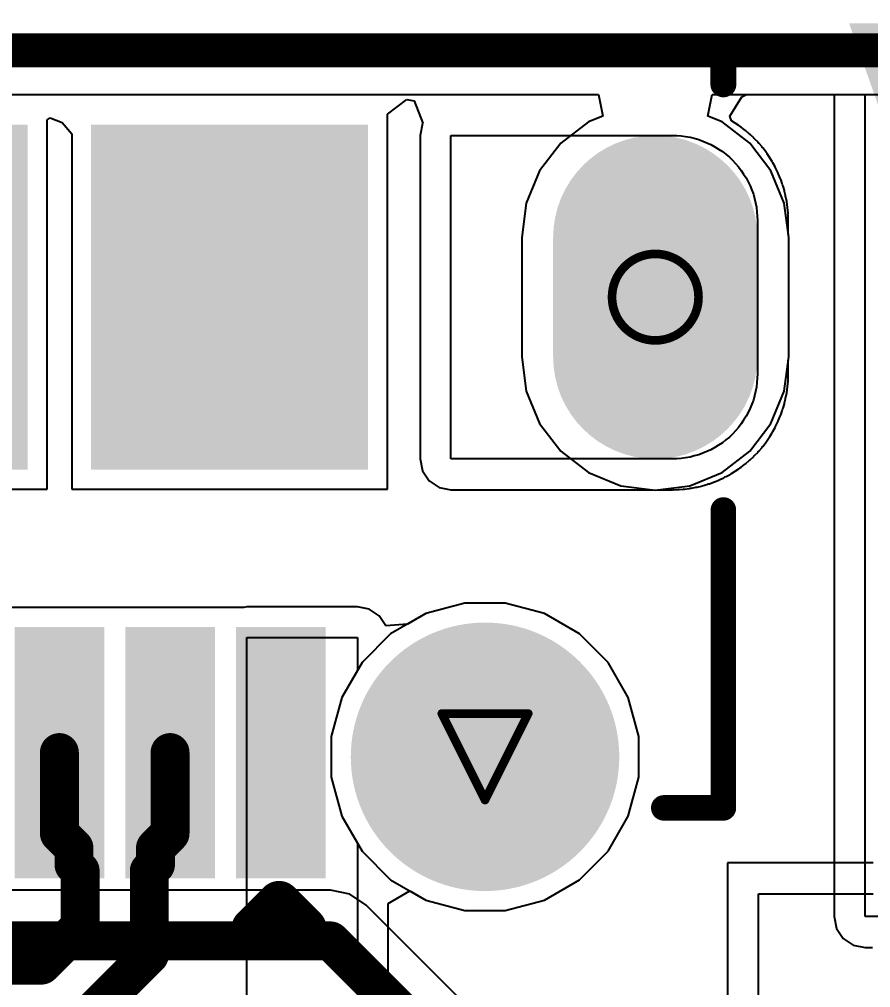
# Model space of a CAD drawing. Header units: inches. Extents: x -3 to 289, y -11 to 89.
# Drawn here: x 66.03 to 71.03, y 35.06 to 40.75 of the extents above; entities that cross this region are included whole.
import ezdxf

# ---------------------------------------------------------------- set-up
doc = ezdxf.new("R2010")
doc.units = ezdxf.units.IN
for name, color, linetype in [('Board Cutout', 216, 'Continuous'), ('Bottom Layer', 5, 'Continuous'), ('Bottom Solder', 6, 'Continuous'), ('Drill Drawing', 1, 'Continuous'), ('Layer 1', 16, 'Continuous'), ('Layer 2', 76, 'Continuous'), ('Mechanical 13', 56, 'Continuous'), ('Multi-Layer', 9, 'Continuous'), ('Pad Holes', 156, 'Continuous'), ('Top Layer', 1, 'Continuous'), ('Top Overlay', 2, 'Continuous'), ('Top Paste', 8, 'Continuous'), ('Top Solder', 216, 'Continuous')]:
    doc.layers.add(name, color=color, linetype=linetype)
doc.styles.add('Arial_Bold', font='', dxfattribs={"height": 0.2})
doc.styles.get('Arial_Bold').set_extended_font_data('Arial', bold=True)

# ---------------------------------------------------------------- blocks, each defined once
blk = doc.blocks.new('1050170001_86')
at = {"layer": 'Bottom Layer'}
h = blk.add_hatch(color=5, dxfattribs=at)
edge = h.paths.add_edge_path()
edge.add_arc((-2.5, 1.35), 0.725, 0, 360)
h = blk.add_hatch(color=5, dxfattribs=at)
edge = h.paths.add_edge_path()
edge.add_arc((-3.5, -1.7), 0.6, 180, 360)
edge.add_line((-2.9, -1.7), (-2.9, -1))
edge.add_arc((-3.5, -1), 0.6, 0, 180)
edge.add_line((-4.1, -1), (-4.1, -1.7))
at = {"layer": 'Bottom Solder'}
h = blk.add_hatch(color=6, dxfattribs=at)
edge = h.paths.add_edge_path()
edge.add_arc((-2.5, 1.35), 0.7885, 0, 360)
at = {"layer": 'Layer 1'}
h = blk.add_hatch(color=16, dxfattribs=at)
edge = h.paths.add_edge_path()
edge.add_arc((-2.5, 1.35), 0.725, 0, 360)
h = blk.add_hatch(color=16, dxfattribs=at)
edge = h.paths.add_edge_path()
edge.add_arc((-3.5, -1.7), 0.6, 180, 360)
edge.add_line((-2.9, -1.7), (-2.9, -1))
edge.add_arc((-3.5, -1), 0.6, 0, 180)
edge.add_line((-4.1, -1), (-4.1, -1.7))
at = {"layer": 'Layer 2'}
h = blk.add_hatch(color=76, dxfattribs=at)
edge = h.paths.add_edge_path()
edge.add_arc((-2.5, 1.35), 0.725, 0, 360)
h = blk.add_hatch(color=76, dxfattribs=at)
edge = h.paths.add_edge_path()
edge.add_arc((-3.5, -1.7), 0.6, 180, 360)
edge.add_line((-2.9, -1.7), (-2.9, -1))
edge.add_arc((-3.5, -1), 0.6, 0, 180)
edge.add_line((-4.1, -1), (-4.1, -1.7))
at = {"layer": 'Multi-Layer'}
h = blk.add_hatch(color=9, dxfattribs=at)
edge = h.paths.add_edge_path()
edge.add_arc((-2.5, 1.35), 0.725, 0, 360)
h = blk.add_hatch(color=9, dxfattribs=at)
edge = h.paths.add_edge_path()
edge.add_arc((-3.5, -1.7), 0.6, 180, 360)
edge.add_line((-2.9, -1.7), (-2.9, -1))
edge.add_arc((-3.5, -1), 0.6, 0, 180)
edge.add_line((-4.1, -1), (-4.1, -1.7))
at = {"layer": 'Pad Holes'}
h = blk.add_hatch(color=7, dxfattribs=at)
edge = h.paths.add_edge_path()
edge.add_arc((-2.5, 1.35), 0.425, 0, 360)
h = blk.add_hatch(color=7, dxfattribs=at)
edge = h.paths.add_edge_path()
edge.add_arc((-3.5, -1.7), 0.3, 180, 360)
edge.add_line((-3.2, -1.7), (-3.2, -1))
edge.add_arc((-3.5, -1), 0.3, 0, 180)
edge.add_line((-3.8, -1), (-3.8, -1.7))
at = {"layer": 'Top Layer'}
h = blk.add_hatch(color=1, dxfattribs=at)
edge = h.paths.add_edge_path()
edge.add_arc((-2.5, 1.35), 0.725, 0, 360)
for points in [[(-1.5, 2), (-1.1, 2), (-1.1, 0.65), (-1.5, 0.65)], [(-0.85, 2), (-0.45, 2), (-0.45, 0.65), (-0.85, 0.65)], [(-0.2, 2), (0.2, 2), (0.2, 0.65), (-0.2, 0.65)], [(-1.75, -0.4), (-0.25, -0.4), (-0.25, -2.3), (-1.75, -2.3)]]:
    blk.add_hatch(color=1, dxfattribs=at).paths.add_polyline_path(points)
h = blk.add_hatch(color=1, dxfattribs=at)
edge = h.paths.add_edge_path()
edge.add_arc((-3.5, -1.7), 0.6, 180, 360)
edge.add_line((-2.9, -1.7), (-2.9, -1))
edge.add_arc((-3.5, -1), 0.6, 0, 180)
edge.add_line((-4.1, -1), (-4.1, -1.7))
at = {"layer": 'Top Paste'}
for points in [[(-1.5, 2), (-1.1, 2), (-1.1, 0.65), (-1.5, 0.65)], [(-0.85, 2), (-0.45, 2), (-0.45, 0.65), (-0.85, 0.65)], [(-0.2, 2), (0.2, 2), (0.2, 0.65), (-0.2, 0.65)], [(-1.75, -0.4), (-0.25, -0.4), (-0.25, -2.3), (-1.75, -2.3)]]:
    blk.add_hatch(color=8, dxfattribs=at).paths.add_polyline_path(points)
at = {"layer": 'Top Solder'}
h = blk.add_hatch(color=216, dxfattribs=at)
edge = h.paths.add_edge_path()
edge.add_arc((-2.5, 1.35), 0.7885, 0, 360)
for points in [[(-1.5635, 2.0635), (-1.0365, 2.0635), (-1.0365, 0.5865), (-1.5635, 0.5865)], [(-0.9135, 2.0635), (-0.3865, 2.0635), (-0.3865, 0.5865), (-0.9135, 0.5865)], [(-0.2635, 2.0635), (0.2635, 2.0635), (0.2635, 0.5865), (-0.2635, 0.5865)], [(-1.8135, -0.3365), (-0.1865, -0.3365), (-0.1865, -2.3635), (-1.8135, -2.3635)], [(0.1865, -0.3365), (1.8135, -0.3365), (1.8135, -2.3635), (0.1865, -2.3635)]]:
    blk.add_hatch(color=216, dxfattribs=at).paths.add_polyline_path(points)
at = {"layer": 'Mechanical 13'}
blk.add_lwpolyline([(11, -2.8, 0.13, 0.13, 0), (-3.75, -2.8, 0.13, 0.13, 0)], format="xyseb", dxfattribs=at)
blk.add_lwpolyline([(-3.7825, -2.8, 0.065, 0.065, 1), (-3.7175, -2.8, 0.065, 0.065, 1)], format="xyseb", close=True, dxfattribs=at)
at = {"layer": 'Top Layer'}
for p, q in [((-3.85, -0.467), (-3.827, -0.454)), ((-3.827, -0.454), (-3.803, -0.443)), ((-3.803, -0.443), (-3.779, -0.433)), ((-3.779, -0.433), (-3.755, -0.424)), ((-3.755, -0.424), (-3.729, -0.417)), ((-3.729, -0.417), (-3.704, -0.411)), ((-3.704, -0.411), (-3.678, -0.406)), ((-3.678, -0.406), (-3.652, -0.403)), ((-3.652, -0.403), (-3.626, -0.401)), ((-3.626, -0.401), (-3.6, -0.4)), ((-3.6, -0.4), (-2.3, -0.4)), ((-2.3, -0.4), (-2.3, -2.3)), ((-3.935, -0.528), (-3.915, -0.511)), ((-3.915, -0.511), (-3.894, -0.495)), ((-3.894, -0.495), (-3.872, -0.481)), ((-3.872, -0.481), (-3.85, -0.467)), ((-3.989, -0.585), (-3.972, -0.565)), ((-3.972, -0.565), (-3.954, -0.546)), ((-3.954, -0.546), (-3.935, -0.528)), ((-4.019, -0.628), (-4.005, -0.606)), ((-4.005, -0.606), (-3.989, -0.585)), ((-4.057, -0.697), (-4.046, -0.673)), ((-4.046, -0.673), (-4.033, -0.65)), ((-4.033, -0.65), (-4.019, -0.628)), ((-4.076, -0.745), (-4.067, -0.721)), ((-4.067, -0.721), (-4.057, -0.697)), ((-4.094, -0.822), (-4.089, -0.796)), ((-4.089, -0.796), (-4.083, -0.771)), ((-4.083, -0.771), (-4.076, -0.745)), ((-4.099, -0.874), (-4.097, -0.848)), ((-4.097, -0.848), (-4.094, -0.822)), ((-4.1, -0.9), (-4.099, -0.874)), ((-4.1, -1.8), (-4.1, -0.9)), ((-4.099, -1.826), (-4.1, -1.8)), ((-4.097, -1.852), (-4.099, -1.826)), ((-4.094, -1.878), (-4.097, -1.852)), ((-4.089, -1.904), (-4.094, -1.878)), ((-4.083, -1.929), (-4.089, -1.904)), ((-4.076, -1.955), (-4.083, -1.929)), ((-4.067, -1.979), (-4.076, -1.955)), ((-4.057, -2.003), (-4.067, -1.979)), ((-4.046, -2.027), (-4.057, -2.003)), ((-4.033, -2.05), (-4.046, -2.027)), ((-4.019, -2.072), (-4.033, -2.05)), ((-4.005, -2.094), (-4.019, -2.072)), ((-3.989, -2.115), (-4.005, -2.094)), ((-3.972, -2.135), (-3.989, -2.115)), ((-3.954, -2.154), (-3.972, -2.135)), ((-3.935, -2.172), (-3.954, -2.154)), ((-3.915, -2.189), (-3.935, -2.172)), ((-3.894, -2.205), (-3.915, -2.189)), ((-3.872, -2.219), (-3.894, -2.205)), ((-3.85, -2.233), (-3.872, -2.219)), ((-3.827, -2.246), (-3.85, -2.233)), ((-3.803, -2.257), (-3.827, -2.246)), ((-3.779, -2.267), (-3.803, -2.257)), ((-3.755, -2.276), (-3.779, -2.267)), ((-3.729, -2.283), (-3.755, -2.276)), ((-3.704, -2.289), (-3.729, -2.283)), ((-3.678, -2.294), (-3.704, -2.289)), ((-3.652, -2.297), (-3.678, -2.294)), ((-3.626, -2.299), (-3.652, -2.297)), ((-3.6, -2.3), (-3.626, -2.299)), ((-2.3, -2.3), (-3.6, -2.3))]:
    blk.add_line(p, q, dxfattribs=at)
at = {"layer": 'Top Overlay'}
for points in [[(-1.2902, 2.206, 0.254, 0.254, 0), (-1.4426, 2.3584, 0.254, 0.254, 0)], [(-1.1378, 2.3584, 0.254, 0.254, 0), (-1.4426, 2.3584, 0.254, 0.254, 0)], [(-1.1378, 2.3584, 0.254, 0.254, 0), (-1.2902, 2.206, 0.254, 0.254, 0)], [(-3.55, 1.65, 0.15, 0.15, 0), (-3.9, 1.65, 0.15, 0.15, 0)], [(-3.9, 1.65, 0.15, 0.15, 0), (-3.9, -0.1, 0.15, 0.15, 0)], [(-3.9, -2.6, 0.1524, 0.1524, 0), (-3.9, -2.8, 0.1524, 0.1524, 0)], [(3.9, -2.8, 0.127, 0.127, 0), (-3.9, -2.8, 0.127, 0.127, 0)]]:
    blk.add_lwpolyline(points, format="xyseb", dxfattribs=at)
for points in [[(-1.5061, 2.3584, 0.127, 0.127, 1), (-1.3791, 2.3584, 0.127, 0.127, 1)], [(-1.5061, 2.3584, 0.127, 0.127, 1), (-1.3791, 2.3584, 0.127, 0.127, 1)], [(-1.2013, 2.3584, 0.127, 0.127, 1), (-1.0743, 2.3584, 0.127, 0.127, 1)], [(-1.2013, 2.3584, 0.127, 0.127, 1), (-1.0743, 2.3584, 0.127, 0.127, 1)], [(-1.3537, 2.206, 0.127, 0.127, 1), (-1.2267, 2.206, 0.127, 0.127, 1)], [(-1.3537, 2.206, 0.127, 0.127, 1), (-1.2267, 2.206, 0.127, 0.127, 1)], [(-3.9375, 1.65, 0.075, 0.075, 1), (-3.8625, 1.65, 0.075, 0.075, 1)], [(-3.9375, 1.65, 0.075, 0.075, 1), (-3.8625, 1.65, 0.075, 0.075, 1)], [(-3.5875, 1.65, 0.075, 0.075, 1), (-3.5125, 1.65, 0.075, 0.075, 1)], [(-3.9375, -0.1, 0.075, 0.075, 1), (-3.8625, -0.1, 0.075, 0.075, 1)], [(-3.9381, -2.6, 0.0762, 0.0762, 1), (-3.8619, -2.6, 0.0762, 0.0762, 1)], [(-3.9381, -2.8, 0.0762, 0.0762, 1), (-3.8619, -2.8, 0.0762, 0.0762, 1)], [(-3.9317, -2.8, 0.0635, 0.0635, 1), (-3.8682, -2.8, 0.0635, 0.0635, 1)]]:
    blk.add_lwpolyline(points, format="xyseb", close=True, dxfattribs=at)

msp = doc.modelspace()

# ---------------------------------------------------------------- linework, layer by layer
at = {"layer": 'Board Cutout'}
msp.add_lwpolyline([(62.0902, 40.5698, 0.2, 0.2, 0), (79.49, 40.5698, 0.2, 0.2, 0)], format="xyseb", dxfattribs=at)
at = {"layer": 'Bottom Layer'}
for p, q in [((63.1033, 40.3108), (69.4355, 40.3108)), ((69.4355, 40.3108), (69.4607, 40.1838)), ((70.078, 40.1838), (70.1033, 40.3108)), ((70.1033, 40.3108), (70.6933, 40.3108)), ((70.6933, 40.3108), (70.8203, 40.3108)), ((70.8203, 40.3108), (70.8203, 35.4816)), ((71.0016, 35.4816), (71.0016, 40.3108)), ((71.0016, 40.3108), (79.3827, 40.3108)), ((69.4607, 40.1838), (69.3771, 40.1492)), ((70.1616, 40.1492), (70.078, 40.1838)), ((69.3771, 40.1492), (69.2146, 40.0245)), ((70.3241, 40.0245), (70.1616, 40.1492)), ((69.2146, 40.0245), (69.09, 39.8621)), ((70.4488, 39.8621), (70.3241, 40.0245)), ((69.09, 39.8621), (69.0116, 39.6728)), ((70.5271, 39.6728), (70.4488, 39.8621)), ((69.0116, 39.6728), (68.9848, 39.4698)), ((70.5539, 39.4698), (70.5271, 39.6728)), ((68.9848, 39.4698), (68.9848, 38.7698)), ((70.5539, 38.7698), (70.5539, 39.4698)), ((68.9848, 38.7698), (69.0116, 38.5668)), ((70.5271, 38.5668), (70.5539, 38.7698)), ((69.0116, 38.5668), (69.09, 38.3775)), ((70.4488, 38.3775), (70.5271, 38.5668)), ((69.09, 38.3775), (69.2146, 38.2151)), ((70.3241, 38.2151), (70.4488, 38.3775)), ((69.2146, 38.2151), (69.3771, 38.0904)), ((70.1616, 38.0904), (70.3241, 38.2151)), ((69.3771, 38.0904), (69.5663, 38.012)), ((69.9724, 38.012), (70.1616, 38.0904)), ((69.5663, 38.012), (69.7694, 37.9853)), ((69.7694, 37.9853), (69.9724, 38.012)), ((68.6505, 37.3226), (68.4209, 37.2611)), ((68.8882, 37.3226), (68.6505, 37.3226)), ((69.1178, 37.2611), (68.8882, 37.3226)), ((68.4209, 37.2611), (68.215, 37.1422)), ((69.3237, 37.1422), (69.1178, 37.2611)), ((68.215, 37.1422), (68.0469, 36.9741)), ((69.4918, 36.9741), (69.3237, 37.1422)), ((68.0469, 36.9741), (67.9281, 36.7683)), ((69.6106, 36.7683), (69.4918, 36.9741)), ((67.9281, 36.7683), (67.8666, 36.5387)), ((69.6722, 36.5387), (69.6106, 36.7683)), ((67.8666, 36.5387), (67.8666, 36.3009)), ((69.6722, 36.3009), (69.6722, 36.5387)), ((67.8666, 36.3009), (67.9281, 36.0713)), ((69.6106, 36.0713), (69.6722, 36.3009)), ((67.9281, 36.0713), (68.0469, 35.8655)), ((69.4918, 35.8655), (69.6106, 36.0713)), ((68.0469, 35.8655), (68.215, 35.6974)), ((69.3237, 35.6974), (69.4918, 35.8655)), ((68.215, 35.6974), (68.4209, 35.5785)), ((69.1178, 35.5785), (69.3237, 35.6974)), ((67.8616, 35.6363), (64.4422, 35.6363)), ((67.9756, 35.6136), (67.8616, 35.6363)), ((68.0722, 35.5491), (67.9756, 35.6136)), ((69.1068, 34.5145), (68.0722, 35.5491)), ((68.4209, 35.5785), (68.6505, 35.517)), ((68.8882, 35.517), (69.1178, 35.5785)), ((68.6505, 35.517), (68.8882, 35.517)), ((70.8203, 35.4816), (70.8341, 35.4123)), ((71.3098, 35.4816), (71.0016, 35.4816)), ((70.8341, 35.4123), (70.8734, 35.3535)), ((70.8734, 35.3535), (70.9322, 35.3142)), ((70.9322, 35.3142), (71.0016, 35.3004)), ((71.0016, 35.3004), (71.0458, 35.3004))]:
    msp.add_line(p, q, dxfattribs=at)
for points in [[(64.1139, 35.3385, 0.2286, 0.2286, 0), (67.8616, 35.3385, 0.2286, 0.2286, 0)], [(67.8616, 35.3385, 0.2286, 0.2286, 0), (68.9834, 34.2167, 0.2286, 0.2286, 0)]]:
    msp.add_lwpolyline(points, format="xyseb", dxfattribs=at)
msp.add_lwpolyline([(67.8045, 35.3385, 0.1143, 0.1143, 1), (67.9188, 35.3385, 0.1143, 0.1143, 1)], format="xyseb", close=True, dxfattribs=at)
msp.add_lwpolyline([(67.8045, 35.3385, 0.1143, 0.1143, 1), (67.9188, 35.3385, 0.1143, 0.1143, 1)], format="xyseb", close=True, dxfattribs=at)
at = {"layer": 'Drill Drawing'}
for points in [[(70.0234, 39.1198, 0.0508, 0.0508, 1), (69.5154, 39.1198, 0.0508, 0.0508, 1)], [(69.5027, 39.1198, 0.0254, 0.0254, 1), (69.5281, 39.1198, 0.0254, 0.0254, 1)], [(70.0107, 39.1198, 0.0254, 0.0254, 1), (70.0361, 39.1198, 0.0254, 0.0254, 1)], [(68.5027, 36.6738, 0.0254, 0.0254, 1), (68.5281, 36.6738, 0.0254, 0.0254, 1)], [(68.5027, 36.6738, 0.0254, 0.0254, 1), (68.5281, 36.6738, 0.0254, 0.0254, 1)], [(69.0107, 36.6738, 0.0254, 0.0254, 1), (69.0361, 36.6738, 0.0254, 0.0254, 1)], [(69.0107, 36.6738, 0.0254, 0.0254, 1), (69.0361, 36.6738, 0.0254, 0.0254, 1)], [(68.7567, 36.1658, 0.0254, 0.0254, 1), (68.7821, 36.1658, 0.0254, 0.0254, 1)], [(68.7567, 36.1658, 0.0254, 0.0254, 1), (68.7821, 36.1658, 0.0254, 0.0254, 1)]]:
    msp.add_lwpolyline(points, format="xyseb", close=True, dxfattribs=at)
for points in [[(68.5154, 36.6738, 0.0508, 0.0508, 0), (69.0234, 36.6738, 0.0508, 0.0508, 0)], [(68.5154, 36.6738, 0.0508, 0.0508, 0), (68.7694, 36.1658, 0.0508, 0.0508, 0)], [(68.7694, 36.1658, 0.0508, 0.0508, 0), (69.0234, 36.6738, 0.0508, 0.0508, 0)]]:
    msp.add_lwpolyline(points, format="xyseb", dxfattribs=at)
at = {"layer": 'Layer 1'}
for p, q in [((63.1033, 40.3108), (69.4355, 40.3108)), ((69.4355, 40.3108), (69.4607, 40.1838)), ((70.078, 40.1838), (70.1033, 40.3108)), ((70.1033, 40.3108), (79.3827, 40.3108)), ((69.4607, 40.1838), (69.3771, 40.1492)), ((70.1616, 40.1492), (70.078, 40.1838)), ((69.3771, 40.1492), (69.2146, 40.0245)), ((70.3241, 40.0245), (70.1616, 40.1492)), ((69.2146, 40.0245), (69.09, 39.8621)), ((70.4488, 39.8621), (70.3241, 40.0245)), ((69.09, 39.8621), (69.0116, 39.6728)), ((70.5271, 39.6728), (70.4488, 39.8621)), ((69.0116, 39.6728), (68.9848, 39.4698)), ((70.5539, 39.4698), (70.5271, 39.6728)), ((68.9848, 39.4698), (68.9848, 38.7698)), ((70.5539, 38.7698), (70.5539, 39.4698)), ((68.9848, 38.7698), (69.0116, 38.5668)), ((70.5271, 38.5668), (70.5539, 38.7698)), ((69.0116, 38.5668), (69.09, 38.3775)), ((70.4488, 38.3775), (70.5271, 38.5668)), ((69.09, 38.3775), (69.2146, 38.2151)), ((70.3241, 38.2151), (70.4488, 38.3775)), ((69.2146, 38.2151), (69.3771, 38.0904)), ((70.1616, 38.0904), (70.3241, 38.2151)), ((69.3771, 38.0904), (69.5663, 38.012)), ((69.9724, 38.012), (70.1616, 38.0904)), ((69.5663, 38.012), (69.7694, 37.9853)), ((69.7694, 37.9853), (69.9724, 38.012)), ((68.6505, 37.3226), (68.4209, 37.2611)), ((68.8882, 37.3226), (68.6505, 37.3226)), ((69.1178, 37.2611), (68.8882, 37.3226)), ((68.4209, 37.2611), (68.215, 37.1422)), ((69.3237, 37.1422), (69.1178, 37.2611)), ((68.215, 37.1422), (68.0469, 36.9741)), ((69.4918, 36.9741), (69.3237, 37.1422)), ((68.0469, 36.9741), (67.9281, 36.7683)), ((69.6106, 36.7683), (69.4918, 36.9741)), ((67.9281, 36.7683), (67.8666, 36.5387)), ((69.6722, 36.5387), (69.6106, 36.7683)), ((67.8666, 36.5387), (67.8666, 36.3009)), ((69.6722, 36.3009), (69.6722, 36.5387)), ((67.8666, 36.3009), (67.9281, 36.0713)), ((69.6106, 36.0713), (69.6722, 36.3009)), ((67.9281, 36.0713), (68.0469, 35.8655)), ((69.4918, 35.8655), (69.6106, 36.0713)), ((68.0469, 35.8655), (68.215, 35.6974)), ((69.3237, 35.6974), (69.4918, 35.8655)), ((68.215, 35.6974), (68.4209, 35.5785)), ((69.1178, 35.5785), (69.3237, 35.6974)), ((68.4209, 35.5785), (68.6505, 35.517)), ((68.8882, 35.517), (69.1178, 35.5785)), ((68.6505, 35.517), (68.8882, 35.517))]:
    msp.add_line(p, q, dxfattribs=at)
at = {"layer": 'Layer 2'}
for p, q in [((63.1033, 40.3108), (69.4355, 40.3108)), ((69.4355, 40.3108), (69.4607, 40.1838)), ((70.078, 40.1838), (70.1033, 40.3108)), ((70.1033, 40.3108), (79.3827, 40.3108)), ((69.4607, 40.1838), (69.3771, 40.1492)), ((70.1616, 40.1492), (70.078, 40.1838)), ((69.3771, 40.1492), (69.2146, 40.0245)), ((70.3241, 40.0245), (70.1616, 40.1492)), ((69.2146, 40.0245), (69.09, 39.8621)), ((70.4488, 39.8621), (70.3241, 40.0245)), ((69.09, 39.8621), (69.0116, 39.6728)), ((70.5271, 39.6728), (70.4488, 39.8621)), ((69.0116, 39.6728), (68.9848, 39.4698)), ((70.5539, 39.4698), (70.5271, 39.6728)), ((68.9848, 39.4698), (68.9848, 38.7698)), ((70.5539, 38.7698), (70.5539, 39.4698)), ((68.9848, 38.7698), (69.0116, 38.5668)), ((70.5271, 38.5668), (70.5539, 38.7698)), ((69.0116, 38.5668), (69.09, 38.3775)), ((70.4488, 38.3775), (70.5271, 38.5668)), ((69.09, 38.3775), (69.2146, 38.2151)), ((70.3241, 38.2151), (70.4488, 38.3775)), ((69.2146, 38.2151), (69.3771, 38.0904)), ((70.1616, 38.0904), (70.3241, 38.2151)), ((69.3771, 38.0904), (69.5663, 38.012)), ((69.9724, 38.012), (70.1616, 38.0904)), ((69.5663, 38.012), (69.7694, 37.9853)), ((69.7694, 37.9853), (69.9724, 38.012)), ((68.6505, 37.3226), (68.4209, 37.2611)), ((68.8882, 37.3226), (68.6505, 37.3226)), ((69.1178, 37.2611), (68.8882, 37.3226)), ((68.4209, 37.2611), (68.215, 37.1422)), ((69.3237, 37.1422), (69.1178, 37.2611)), ((68.215, 37.1422), (68.0469, 36.9741)), ((69.4918, 36.9741), (69.3237, 37.1422)), ((68.0469, 36.9741), (67.9281, 36.7683)), ((69.6106, 36.7683), (69.4918, 36.9741)), ((67.9281, 36.7683), (67.8666, 36.5387)), ((69.6722, 36.5387), (69.6106, 36.7683)), ((67.8666, 36.5387), (67.8666, 36.3009)), ((69.6722, 36.3009), (69.6722, 36.5387)), ((67.8666, 36.3009), (67.9281, 36.0713)), ((69.6106, 36.0713), (69.6722, 36.3009)), ((67.9281, 36.0713), (68.0469, 35.8655)), ((69.4918, 35.8655), (69.6106, 36.0713)), ((68.0469, 35.8655), (68.215, 35.6974)), ((69.3237, 35.6974), (69.4918, 35.8655)), ((71.0501, 35.7964), (70.1936, 35.7964)), ((70.1936, 35.7964), (70.1936, 29.9551)), ((68.215, 35.6974), (68.4209, 35.5785)), ((69.1178, 35.5785), (69.3237, 35.6974)), ((70.3749, 30.071), (70.3749, 35.6151)), ((70.3749, 35.6151), (71.0501, 35.6151)), ((68.4209, 35.5785), (68.6505, 35.517)), ((68.8882, 35.517), (69.1178, 35.5785)), ((68.6505, 35.517), (68.8882, 35.517))]:
    msp.add_line(p, q, dxfattribs=at)
at = {"layer": 'Top Layer'}
for p, q in [((68.1972, 40.1951), (68.3101, 40.2816)), ((68.3101, 40.2816), (68.3537, 40.2728)), ((68.3537, 40.2728), (68.4036, 40.1418)), ((70.207, 40.1838), (70.2769, 40.2962)), ((70.2769, 40.2962), (70.3048, 40.3108)), ((70.3048, 40.3108), (79.3827, 40.3108)), ((66.1972, 40.1615), (66.2146, 40.1725)), ((66.1972, 37.992), (66.1972, 40.1615)), ((66.2146, 40.1725), (66.2856, 40.1455)), ((68.1972, 37.992), (68.1972, 40.1951)), ((70.2167, 40.1557), (70.207, 40.1838)), ((70.2387, 40.1417), (70.2167, 40.1557)), ((66.2856, 40.1455), (66.3416, 40.0799)), ((68.4019, 40.1392), (68.3881, 40.0698)), ((68.4036, 40.1418), (68.4019, 40.1392)), ((70.2607, 40.1277), (70.2387, 40.1417)), ((70.2663, 40.1224), (70.2607, 40.1277)), ((70.2732, 40.119), (70.2663, 40.1224)), ((70.2942, 40.103), (70.2732, 40.119)), ((70.2975, 40.0993), (70.2942, 40.103)), ((70.3018, 40.0969), (70.2975, 40.0993)), ((66.3416, 40.0799), (66.3416, 37.992)), ((68.3881, 40.0698), (68.3881, 38.1698)), ((70.3218, 40.0799), (70.3018, 40.0969)), ((70.3248, 40.076), (70.3218, 40.0799)), ((70.329, 40.0734), (70.3248, 40.076)), ((70.348, 40.0554), (70.329, 40.0734)), ((70.3509, 40.0514), (70.348, 40.0554)), ((70.355, 40.0485), (70.3509, 40.0514)), ((70.373, 40.0295), (70.355, 40.0485)), ((70.3756, 40.0253), (70.373, 40.0295)), ((70.3795, 40.0222), (70.3756, 40.0253)), ((70.3965, 40.0022), (70.3795, 40.0222)), ((70.3989, 39.9979), (70.3965, 40.0022)), ((70.4025, 39.9947), (70.3989, 39.9979)), ((70.4185, 39.9737), (70.4025, 39.9947)), ((70.4219, 39.9667), (70.4185, 39.9737)), ((70.4273, 39.9611), (70.4219, 39.9667)), ((70.4553, 39.9171), (70.4273, 39.9611)), ((70.457, 39.9126), (70.4553, 39.9171)), ((70.4602, 39.909), (70.457, 39.9126)), ((70.4732, 39.886), (70.4602, 39.909)), ((70.4756, 39.8786), (70.4732, 39.886)), ((70.4801, 39.8723), (70.4756, 39.8786)), ((70.4911, 39.8483), (70.4801, 39.8723)), ((70.4919, 39.8452), (70.4911, 39.8483)), ((70.4937, 39.8425), (70.4919, 39.8452)), ((70.5037, 39.8185), (70.4937, 39.8425)), ((70.5043, 39.8153), (70.5037, 39.8185)), ((70.5061, 39.8124), (70.5043, 39.8153)), ((70.5151, 39.7884), (70.5061, 39.8124)), ((70.5165, 39.7798), (70.5151, 39.7884)), ((70.5204, 39.7719), (70.5165, 39.7798)), ((70.5274, 39.7459), (70.5204, 39.7719)), ((70.5276, 39.7434), (70.5274, 39.7459)), ((70.5286, 39.7411), (70.5276, 39.7434)), ((70.5346, 39.7161), (70.5286, 39.7411)), ((70.5348, 39.7119), (70.5346, 39.7161)), ((70.5364, 39.708), (70.5348, 39.7119)), ((70.5414, 39.682), (70.5364, 39.708)), ((70.5413, 39.6751), (70.5414, 39.682)), ((70.5434, 39.6686), (70.5413, 39.6751)), ((70.5464, 39.6426), (70.5434, 39.6686)), ((70.5462, 39.6391), (70.5464, 39.6426)), ((70.5471, 39.6357), (70.5462, 39.6391)), ((70.5491, 39.6097), (70.5471, 39.6357)), ((70.5487, 39.6062), (70.5491, 39.6097)), ((70.5495, 39.6028), (70.5487, 39.6062)), ((70.5505, 39.5768), (70.5495, 39.6028)), ((70.5499, 39.5733), (70.5505, 39.5768)), ((70.5506, 39.5698), (70.5499, 39.5733)), ((70.5506, 39.4943), (70.5506, 39.5698)), ((70.5539, 39.4698), (70.5506, 39.4943)), ((70.5539, 38.7698), (70.5539, 39.4698)), ((70.5506, 38.7453), (70.5539, 38.7698)), ((70.5506, 38.6698), (70.5506, 38.7453)), ((70.5471, 38.6039), (70.5491, 38.6299)), ((70.5487, 38.6334), (70.5495, 38.6368)), ((70.5491, 38.6299), (70.5487, 38.6334)), ((70.5495, 38.6368), (70.5505, 38.6628)), ((70.5499, 38.6663), (70.5506, 38.6698)), ((70.5505, 38.6628), (70.5499, 38.6663)), ((70.5413, 38.5645), (70.5434, 38.571)), ((70.5414, 38.5576), (70.5413, 38.5645)), ((70.5434, 38.571), (70.5464, 38.597)), ((70.5462, 38.6005), (70.5471, 38.6039)), ((70.5464, 38.597), (70.5462, 38.6005)), ((70.5286, 38.4985), (70.5346, 38.5235)), ((70.5346, 38.5235), (70.5348, 38.5277)), ((70.5348, 38.5277), (70.5364, 38.5316)), ((70.5364, 38.5316), (70.5414, 38.5576)), ((70.5061, 38.4272), (70.5151, 38.4512)), ((70.5151, 38.4512), (70.5165, 38.4598)), ((70.5165, 38.4598), (70.5204, 38.4677)), ((70.5204, 38.4677), (70.5274, 38.4937)), ((70.5274, 38.4937), (70.5276, 38.4962)), ((70.5276, 38.4962), (70.5286, 38.4985)), ((70.4801, 38.3673), (70.4911, 38.3913)), ((70.4911, 38.3913), (70.4919, 38.3944)), ((70.4919, 38.3944), (70.4937, 38.3971)), ((70.4937, 38.3971), (70.5037, 38.4211)), ((70.5037, 38.4211), (70.5043, 38.4243)), ((70.5043, 38.4243), (70.5061, 38.4272)), ((70.4602, 38.3306), (70.4732, 38.3536)), ((70.4732, 38.3536), (70.4756, 38.361)), ((70.4756, 38.361), (70.4801, 38.3673)), ((70.4219, 38.2729), (70.4273, 38.2785)), ((70.4273, 38.2785), (70.4413, 38.3005)), ((70.4413, 38.3005), (70.4553, 38.3225)), ((70.4553, 38.3225), (70.457, 38.327)), ((70.457, 38.327), (70.4602, 38.3306)), ((70.3795, 38.2174), (70.3965, 38.2374)), ((70.3965, 38.2374), (70.3989, 38.2417)), ((70.3989, 38.2417), (70.4025, 38.2449)), ((70.4025, 38.2449), (70.4185, 38.2659)), ((70.4185, 38.2659), (70.4219, 38.2729)), ((68.3881, 38.1698), (68.4019, 38.1004)), ((70.3218, 38.1597), (70.3248, 38.1636)), ((70.3248, 38.1636), (70.329, 38.1662)), ((70.329, 38.1662), (70.348, 38.1842)), ((70.348, 38.1842), (70.3509, 38.1883)), ((70.3509, 38.1883), (70.355, 38.1911)), ((70.355, 38.1911), (70.373, 38.2101)), ((70.373, 38.2101), (70.3756, 38.2143)), ((70.3756, 38.2143), (70.3795, 38.2174)), ((70.2167, 38.0839), (70.2607, 38.1119)), ((70.2607, 38.1119), (70.2663, 38.1172)), ((70.2663, 38.1172), (70.2732, 38.1206)), ((70.2732, 38.1206), (70.2942, 38.1366)), ((70.2942, 38.1366), (70.2975, 38.1403)), ((70.2975, 38.1403), (70.3018, 38.1427)), ((70.3018, 38.1427), (70.3218, 38.1597)), ((68.4019, 38.1004), (68.4412, 38.0416)), ((70.1479, 38.048), (70.1719, 38.059)), ((70.1719, 38.059), (70.1782, 38.0636)), ((70.1782, 38.0636), (70.1856, 38.066)), ((70.1856, 38.066), (70.2086, 38.079)), ((70.2086, 38.079), (70.2122, 38.0821)), ((70.2122, 38.0821), (70.2167, 38.0839)), ((68.4412, 38.0416), (68.5, 38.0023)), ((68.5, 38.0023), (68.5694, 37.9885)), ((69.9353, 37.992), (69.9386, 37.993)), ((69.9386, 37.993), (69.9421, 37.9927)), ((69.9421, 37.9927), (69.9681, 37.9957)), ((69.9681, 37.9957), (69.9747, 37.9978)), ((69.9747, 37.9978), (69.9816, 37.9978)), ((69.9816, 37.9978), (70.0076, 38.0028)), ((70.0076, 38.0028), (70.0115, 38.0044)), ((70.0115, 38.0044), (70.0157, 38.0045)), ((70.0157, 38.0045), (70.0407, 38.0105)), ((70.0407, 38.0105), (70.043, 38.0116)), ((70.043, 38.0116), (70.0455, 38.0118)), ((70.0455, 38.0118), (70.0715, 38.0188)), ((70.0715, 38.0188), (70.0794, 38.0226)), ((70.0794, 38.0226), (70.088, 38.0241)), ((70.088, 38.0241), (70.112, 38.0331)), ((70.112, 38.0331), (70.1148, 38.0348)), ((70.1148, 38.0348), (70.1181, 38.0355)), ((70.1181, 38.0355), (70.1421, 38.0455)), ((70.1421, 38.0455), (70.1448, 38.0473)), ((70.1448, 38.0473), (70.1479, 38.048)), ((64.3416, 37.992), (66.1972, 37.992)), ((66.3416, 37.992), (68.1972, 37.992)), ((68.5694, 37.9885), (69.7449, 37.9885)), ((69.7449, 37.9885), (69.7694, 37.9853)), ((69.7694, 37.9853), (69.7939, 37.9885)), ((69.7939, 37.9885), (69.8694, 37.9885)), ((69.8694, 37.9885), (69.8728, 37.9892)), ((69.8728, 37.9892), (69.8763, 37.9887)), ((69.8763, 37.9887), (69.9023, 37.9897)), ((69.9023, 37.9897), (69.9058, 37.9905)), ((69.9058, 37.9905), (69.9093, 37.9901)), ((69.9093, 37.9901), (69.9353, 37.992)), ((68.6505, 37.3226), (68.4209, 37.2611)), ((68.8882, 37.3226), (68.6505, 37.3226)), ((69.1178, 37.2611), (68.8882, 37.3226)), ((67.3518, 37.2976), (65.2416, 37.2976)), ((67.3694, 37.3011), (67.3518, 37.2976)), ((68.0194, 37.3011), (67.3694, 37.3011)), ((68.0887, 37.2873), (68.0194, 37.3011)), ((68.1475, 37.248), (68.0887, 37.2873)), ((68.4209, 37.2611), (68.3143, 37.1995)), ((69.3237, 37.1422), (69.1178, 37.2611)), ((68.1868, 37.1892), (68.1475, 37.248)), ((68.3143, 37.1995), (68.1868, 37.1892)), ((69.4918, 36.9741), (69.3237, 37.1422)), ((67.3694, 34.8513), (67.3694, 37.1198)), ((67.3694, 37.1198), (68.0194, 37.1198)), ((68.0194, 37.1198), (68.0194, 36.9264)), ((69.6106, 36.7683), (69.4918, 36.9741)), ((68.0194, 36.9264), (67.9281, 36.7683)), ((67.9281, 36.7683), (67.8666, 36.5387)), ((69.6722, 36.5387), (69.6106, 36.7683)), ((67.8666, 36.5387), (67.8666, 36.3009)), ((69.6722, 36.3009), (69.6722, 36.5387)), ((67.8666, 36.3009), (67.9281, 36.0713)), ((69.6106, 36.0713), (69.6722, 36.3009)), ((67.9281, 36.0713), (68.0194, 35.9132)), ((69.4918, 35.8655), (69.6106, 36.0713)), ((68.0194, 35.9132), (68.0194, 34.2877)), ((69.3237, 35.6974), (69.4918, 35.8655)), ((69.1178, 35.5785), (69.3237, 35.6974)), ((68.2006, 35.559), (68.3276, 35.6324)), ((68.3276, 35.6324), (68.4209, 35.5785)), ((68.2006, 34.2877), (68.2006, 35.559)), ((68.4209, 35.5785), (68.6505, 35.517)), ((68.8882, 35.517), (69.1178, 35.5785)), ((68.6505, 35.517), (68.8882, 35.517))]:
    msp.add_line(p, q, dxfattribs=at)
for points in [[(66.2694, 35.9698, 0.2286, 0.2286, 0), (66.2694, 36.4448, 0.2286, 0.2286, 0)], [(66.9194, 35.9698, 0.2286, 0.2286, 0), (66.9194, 36.4448, 0.2286, 0.2286, 0)], [(66.2694, 35.9698, 0.2286, 0.2286, 0), (66.3551, 35.8841, 0.2286, 0.2286, 0)], [(66.8337, 35.8841, 0.2286, 0.2286, 0), (66.9194, 35.9698, 0.2286, 0.2286, 0)], [(66.3551, 35.7863, 0.2286, 0.2286, 0), (66.3551, 35.8841, 0.2286, 0.2286, 0)], [(66.8337, 35.7863, 0.2286, 0.2286, 0), (66.8337, 35.8841, 0.2286, 0.2286, 0)], [(66.3551, 35.7863, 0.2286, 0.2286, 0), (66.3912, 35.7502, 0.2286, 0.2286, 0)], [(66.7976, 35.7502, 0.2286, 0.2286, 0), (66.8337, 35.7863, 0.2286, 0.2286, 0)], [(66.3912, 35.4237, 0.2286, 0.2286, 0), (66.3912, 35.7502, 0.2286, 0.2286, 0)], [(66.7976, 35.2554, 0.2286, 0.2286, 0), (66.7976, 35.7502, 0.2286, 0.2286, 0)], [(66.1634, 35.196, 0.2286, 0.2286, 0), (66.3912, 35.4237, 0.2286, 0.2286, 0)], [(66.3318, 34.7896, 0.2286, 0.2286, 0), (66.7976, 35.2554, 0.2286, 0.2286, 0)], [(64.023, 35.196, 0.2286, 0.2286, 0), (66.1634, 35.196, 0.2286, 0.2286, 0)]]:
    msp.add_lwpolyline(points, format="xyseb", dxfattribs=at)
for points in [[(66.2122, 36.4448, 0.1143, 0.1143, 1), (66.3265, 36.4448, 0.1143, 0.1143, 1)], [(66.8622, 36.4448, 0.1143, 0.1143, 1), (66.9765, 36.4448, 0.1143, 0.1143, 1)], [(66.2122, 35.9698, 0.1143, 0.1143, 1), (66.3265, 35.9698, 0.1143, 0.1143, 1)], [(66.2122, 35.9698, 0.1143, 0.1143, 1), (66.3265, 35.9698, 0.1143, 0.1143, 1)], [(66.8622, 35.9698, 0.1143, 0.1143, 1), (66.9765, 35.9698, 0.1143, 0.1143, 1)], [(66.8622, 35.9698, 0.1143, 0.1143, 1), (66.9765, 35.9698, 0.1143, 0.1143, 1)], [(66.2979, 35.8841, 0.1143, 0.1143, 1), (66.4122, 35.8841, 0.1143, 0.1143, 1)], [(66.2979, 35.8841, 0.1143, 0.1143, 1), (66.4122, 35.8841, 0.1143, 0.1143, 1)], [(66.7765, 35.8841, 0.1143, 0.1143, 1), (66.8908, 35.8841, 0.1143, 0.1143, 1)], [(66.7765, 35.8841, 0.1143, 0.1143, 1), (66.8908, 35.8841, 0.1143, 0.1143, 1)], [(66.2979, 35.7863, 0.1143, 0.1143, 1), (66.4122, 35.7863, 0.1143, 0.1143, 1)], [(66.2979, 35.7863, 0.1143, 0.1143, 1), (66.4122, 35.7863, 0.1143, 0.1143, 1)], [(66.7765, 35.7863, 0.1143, 0.1143, 1), (66.8908, 35.7863, 0.1143, 0.1143, 1)], [(66.7765, 35.7863, 0.1143, 0.1143, 1), (66.8908, 35.7863, 0.1143, 0.1143, 1)], [(66.334, 35.7502, 0.1143, 0.1143, 1), (66.4483, 35.7502, 0.1143, 0.1143, 1)], [(66.334, 35.7502, 0.1143, 0.1143, 1), (66.4483, 35.7502, 0.1143, 0.1143, 1)], [(66.7404, 35.7502, 0.1143, 0.1143, 1), (66.8547, 35.7502, 0.1143, 0.1143, 1)], [(66.7404, 35.7502, 0.1143, 0.1143, 1), (66.8547, 35.7502, 0.1143, 0.1143, 1)], [(66.334, 35.4237, 0.1143, 0.1143, 1), (66.4483, 35.4237, 0.1143, 0.1143, 1)], [(66.334, 35.4237, 0.1143, 0.1143, 1), (66.4483, 35.4237, 0.1143, 0.1143, 1)], [(66.7404, 35.2554, 0.1143, 0.1143, 1), (66.8547, 35.2554, 0.1143, 0.1143, 1)], [(66.7404, 35.2554, 0.1143, 0.1143, 1), (66.8547, 35.2554, 0.1143, 0.1143, 1)], [(66.1063, 35.196, 0.1143, 0.1143, 1), (66.2206, 35.196, 0.1143, 0.1143, 1)], [(66.1063, 35.196, 0.1143, 0.1143, 1), (66.2206, 35.196, 0.1143, 0.1143, 1)]]:
    msp.add_lwpolyline(points, format="xyseb", close=True, dxfattribs=at)

# ---------------------------------------------------------------- block references
at = {"rotation": 180}
msp.add_blockref('1050170001_86', (66.2694, 37.7698), dxfattribs=at)

# ---------------------------------------------------------------- texts
at = {"layer": 'Top Overlay', "style": 'Arial_Bold'}
msp.add_text('V.1.2.0', height=1.524, rotation=360, dxfattribs=at).set_placement((70.8932, 39.2048))

doc.saveas('drawing.dxf')
